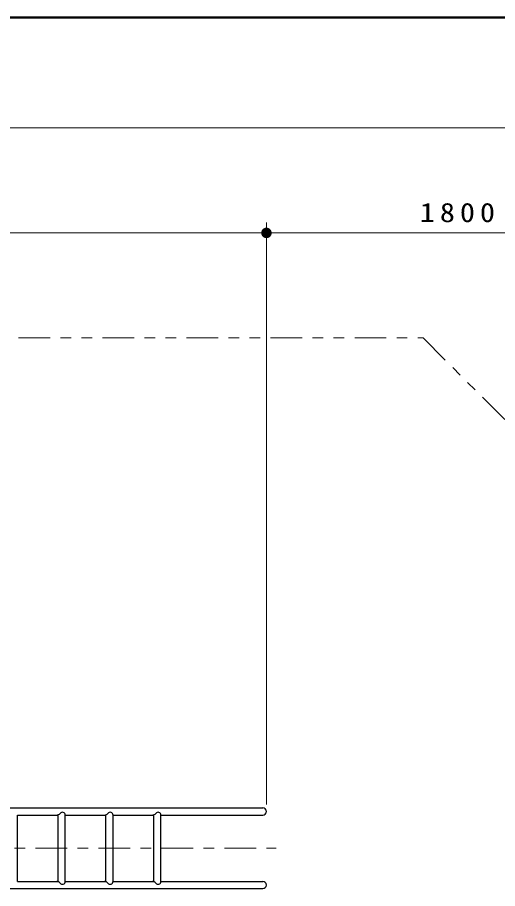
# Model space of a CAD drawing. Units: millimetres on the paper, with parts at other scales. Extents: x -365 to 0, y -40 to 257.
# Drawn here: x -239.5 to -193.7, y 174 to 257 of the extents above; entities that cross this region are included whole.
import ezdxf

# ---------------------------------------------------------------- set-up
doc = ezdxf.new("R2010")
doc.units = ezdxf.units.MM
doc.linetypes.add('USER2', pattern=[6, 3, -1, 1, -1])
doc.linetypes.add('USER3', pattern=[8, 3, -1, 1, -1, 1, -1])
doc.layers.add('LY_1', color=7, linetype='Continuous', lineweight=25)
doc.styles.add('ＭＳ ゴシック', font='')
doc.styles.get('ＭＳ ゴシック').set_extended_font_data('MS Gothic')

# ---------------------------------------------------------------- blocks, each defined once
blk = doc.blocks.new('filled_dot')
at = {"color": 0, "linetype": 'Continuous', "lineweight": -2, "const_width": 1.25}
blk.add_lwpolyline([(-0.625, 0, 1), (0.625, 0, 1)], format="xyb", close=True, dxfattribs=at)

msp = doc.modelspace()

# ---------------------------------------------------------------- linework, layer by layer
at = {"layer": 'LY_1', "lineweight": 50}
msp.add_line((0, 257), (-365, 257), dxfattribs=at)
at = {"layer": 'LY_1', "lineweight": 13}
for p, q in [((-332.431, 246.478), (-179.744, 246.478)), ((-215.744, 182.038), (-215.744, 237.478)), ((-296.431, 236.478), (-215.744, 236.478)), ((-215.744, 236.478), (-179.744, 236.478))]:
    msp.add_line(p, q, dxfattribs=at)
at = {"layer": 'LY_1', "linetype": 'USER3', "lineweight": 13}
for p, q in [((-311.343, 226.478), (-200.832, 226.478)), ((-200.832, 226.478), (-179.744, 205.39))]:
    msp.add_line(p, q, dxfattribs=at)
at = {"layer": 'LY_1'}
for p, q in [((-243.94, 181.718), (-216.091, 181.718)), ((-239.457, 181.038), (-235.582, 181.038)), ((-239.457, 174.718), (-239.457, 181.038)), ((-235.582, 174.718), (-235.582, 181.038)), ((-234.902, 181.038), (-231.026, 181.038)), ((-234.902, 174.718), (-234.902, 181.038)), ((-231.026, 174.718), (-231.026, 181.038)), ((-230.346, 181.038), (-226.471, 181.038)), ((-230.346, 174.718), (-230.346, 181.038)), ((-226.471, 174.718), (-226.471, 181.038)), ((-225.791, 181.038), (-216.091, 181.038)), ((-225.791, 174.718), (-225.791, 181.038)), ((-239.457, 174.718), (-235.582, 174.718)), ((-234.902, 174.718), (-231.026, 174.718)), ((-230.346, 174.718), (-226.471, 174.718)), ((-225.791, 174.718), (-216.091, 174.718)), ((-243.94, 174.038), (-216.091, 174.038))]:
    msp.add_line(p, q, dxfattribs=at)
at = {"layer": 'LY_1', "linetype": 'USER2', "lineweight": 13}
msp.add_line((-297.729, 177.878), (-214.815, 177.878), dxfattribs=at)
at = {"layer": 'LY_1'}
for centre, radius, start, end in [((-216.091, 181.378), 0.34, 270, 90), ((-235.72, 181.438), 0.4, 270, 322.85991), ((-235.179, 181.029), 0.278, 0, 142.8599), ((-231.164, 181.438), 0.4, 270, 322.85991), ((-230.624, 181.029), 0.278, 0, 142.8599), ((-226.609, 181.438), 0.4, 270, 322.85991), ((-226.068, 181.029), 0.278, 0, 142.8599), ((-235.72, 174.318), 0.4, 37.1401, 90), ((-235.179, 174.728), 0.278, 217.1401, 0), ((-231.164, 174.318), 0.4, 37.1401, 90), ((-230.624, 174.728), 0.278, 217.1401, 0), ((-226.609, 174.318), 0.4, 37.1401, 90), ((-226.068, 174.728), 0.278, 217.1401, 0), ((-216.091, 174.378), 0.34, 270, 90)]:
    msp.add_arc(centre, radius, start, end, dxfattribs=at)

# ---------------------------------------------------------------- block references
at = {"layer": 'LY_1', "lineweight": 13, "xscale": 0.4, "yscale": 0.4}
msp.add_blockref('filled_dot', (-215.744, 236.478), dxfattribs=at)
at = {"layer": 'LY_1', "lineweight": 13, "xscale": 0.4, "yscale": 0.4, "rotation": 180}
msp.add_blockref('filled_dot', (-215.744, 236.478), dxfattribs=at)

# ---------------------------------------------------------------- texts
at = {"layer": 'LY_1', "insert": (-197.323, 237.478), "char_height": 1.833, "attachment_point": 8, "style": 'ＭＳ ゴシック'}
msp.add_mtext('\\T1.33;\\W1.15;1800', dxfattribs=at)

doc.saveas('drawing.dxf')
